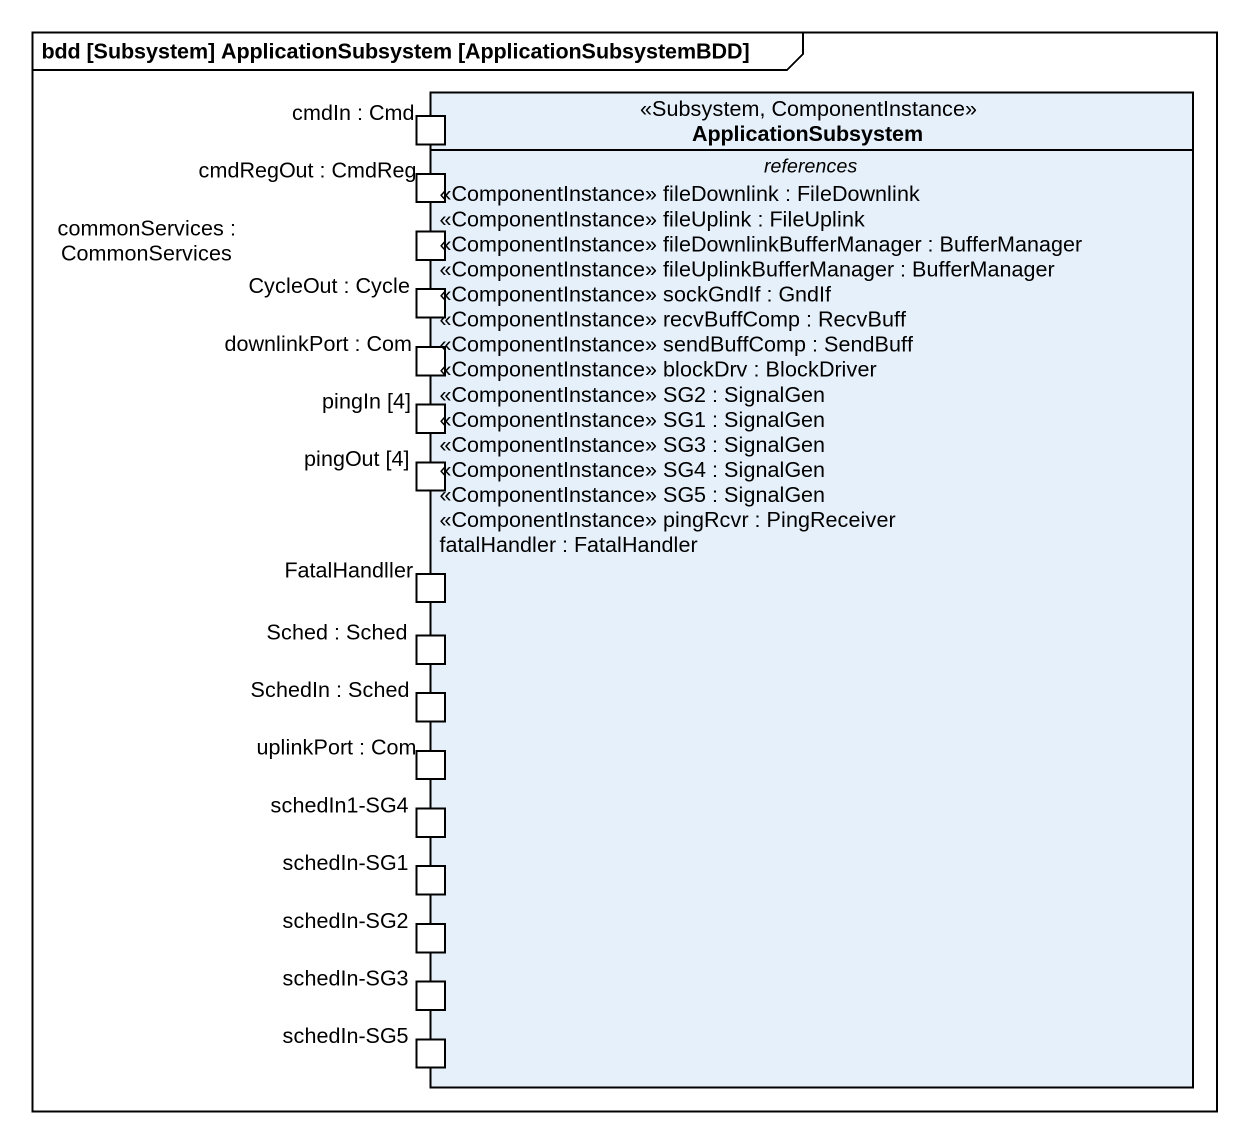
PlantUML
@startuml
mainframe bdd [Subsystem] ApplicationSubsystem [ApplicationSubsystemBDD]
hide circle
hide empty members
class ApplicationSubsystem <<Subsystem, ComponentInstance>> {
  -- references --
  <<ComponentInstance>> fileDownlink : FileDownlink
  <<ComponentInstance>> fileUplink : FileUplink
  <<ComponentInstance>> fileDownlinkBufferManager : BufferManager
  <<ComponentInstance>> fileUplinkBufferManager : BufferManager
  <<ComponentInstance>> sockGndIf : GndIf
  <<ComponentInstance>> recvBuffComp : RecvBuff
  <<ComponentInstance>> sendBuffComp : SendBuff
  <<ComponentInstance>> blockDrv : BlockDriver
  <<ComponentInstance>> SG2 : SignalGen
  <<ComponentInstance>> SG1 : SignalGen
  <<ComponentInstance>> SG3 : SignalGen
  <<ComponentInstance>> SG4 : SignalGen
  <<ComponentInstance>> SG5 : SignalGen
  <<ComponentInstance>> pingRcvr : PingReceiver
  fatalHandler : FatalHandler
  -- ports --
  cmdIn : Cmd
  cmdRegOut : CmdReg
  commonServices : CommonServices
  CycleOut : Cycle
  downlinkPort : Com
  Sched : Sched
  SchedIn : Sched
  uplinkPort : Com
  schedIn1-SG4
  schedIn-SG1
  schedIn-SG2
  schedIn-SG3
  schedIn-SG5
  pingIn [4]
  pingOut [4]
  FatalHandller
}
@enduml
